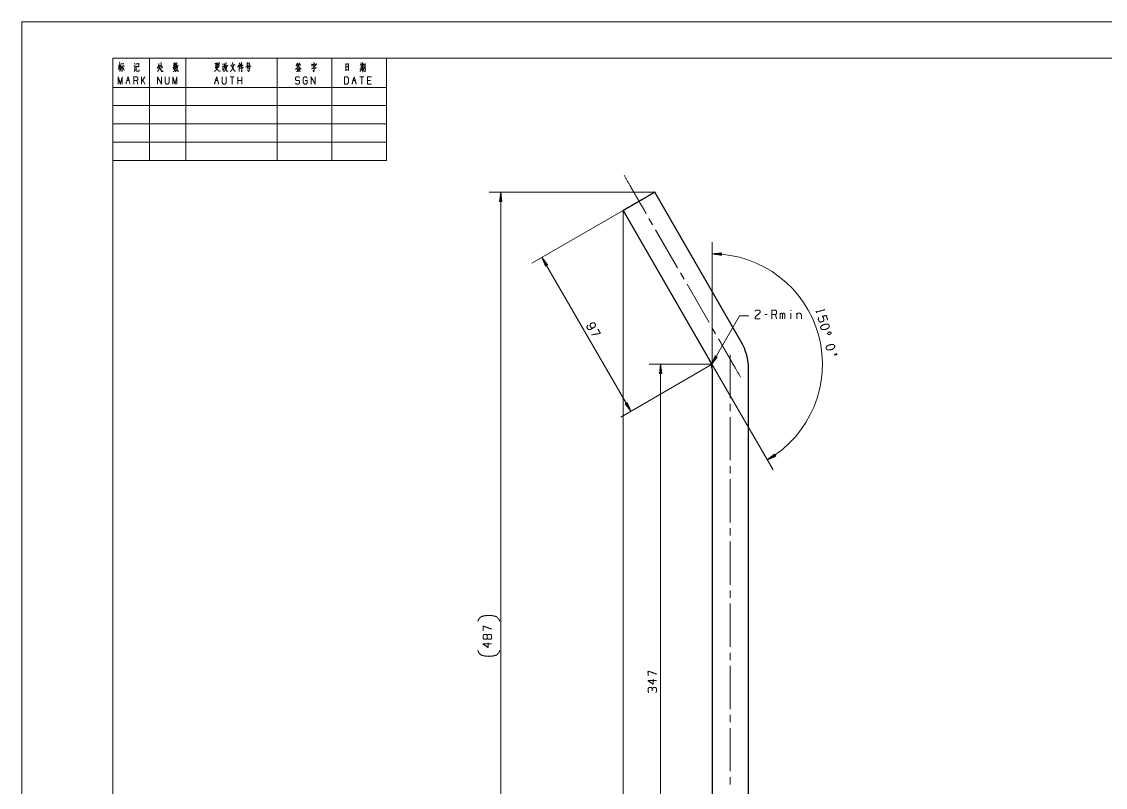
# Model space of a CAD drawing. Header units: millimetres. Extents: x 0 to 594, y 0 to 420.
# Drawn here: x 0 to 297, y 210.3 to 420 of the extents above; entities that cross this region are included whole.
import ezdxf

# ---------------------------------------------------------------- set-up
doc = ezdxf.new("R2010")
doc.units = ezdxf.units.MM
doc.layers.add('101', color=7, linetype='Continuous', true_color=0xffffff)

msp = doc.modelspace()

# ---------------------------------------------------------------- linework, layer by layer
at = {"layer": '101', "color": 133, "linetype": 'Continuous', "lineweight": 18}
for p, q in [((594, 420), (0, 420)), ((0, 420), (0, 0)), ((584, 410), (25, 410)), ((25, 410), (100, 410)), ((25, 410), (100, 410)), ((25, 410), (25, 10)), ((25, 410), (100, 410)), ((25, 410), (25, 382)), ((35, 410), (35, 382)), ((45, 410), (45, 382)), ((70, 410), (70, 382)), ((85, 410), (85, 382)), ((100, 410), (100, 382)), ((25, 402), (100, 402)), ((25, 397), (100, 397)), ((25, 392), (100, 392)), ((25, 387), (100, 387)), ((25, 382), (100, 382))]:
    msp.add_line(p, q, dxfattribs=at)
at = {"layer": '101', "color": 72, "linetype": 'Continuous', "lineweight": 18}
for p, q in [((26.76, 408.05), (26.54, 406.94)), ((26.56, 408.12), (27.17, 408.12)), ((26.88, 407.89), (27.1, 407.41)), ((27.3, 407.54), (27.07, 406.67)), ((27.76, 407.52), (28.07, 406.63)), ((30.93, 408.63), (31.06, 408.24)), ((31.33, 407.83), (31.42, 407.72)), ((41.53, 407.97), (42.32, 408.14)), ((42.44, 407.91), (42.98, 408.03)), ((53.37, 407.85), (53.89, 407.93)), ((55.11, 406.63), (55.56, 407.18)), ((75.44, 408.32), (75.87, 408.39)), ((75.54, 408.3), (75.65, 407.99)), ((76.03, 407.39), (75.56, 407.31)), ((76.01, 408.26), (76.54, 408.36)), ((76.17, 408.24), (76.3, 407.91)), ((92.76, 408.18), (93.62, 408.3)), ((93.04, 407.83), (93.3, 407.89)), ((93.05, 407.47), (93.28, 407.54)), ((93.8, 407.81), (94.05, 407.87)), ((28.86, 403.92), (29.41, 403.92)), ((30.85, 406.38), (31.12, 406.83)), ((31.81, 402.93), (31.53, 403.92)), ((33.79, 404.9), (32.82, 403.53)), ((32.82, 402.93), (32.82, 404.9)), ((33.79, 402.93), (33.23, 404.11)), ((53.13, 403.92), (53.69, 403.92)), ((58.21, 404.9), (57.1, 404.9)), ((57.65, 404.9), (57.65, 402.93)), ((59.22, 402.93), (59.22, 404.9)), ((60.33, 403.92), (59.22, 403.92)), ((60.33, 402.93), (60.33, 404.9)), ((90.84, 403.92), (91.4, 403.92)), ((93.8, 404.9), (92.68, 404.9)), ((93.24, 404.9), (93.24, 402.93)), ((95.64, 403.92), (94.81, 403.92)), ((204.31, 339.8), (203.64, 339.8)), ((206.92, 338.6), (206.59, 339.8)), ((207.86, 338.6), (207.86, 340.18)), ((210.81, 340.18), (210.81, 338.6)), ((212.41, 340.18), (212.41, 338.6)), ((217.78, 340.69), (217.88, 340.28))]:
    msp.add_line(p, q, dxfattribs=at)
at = {"layer": '101', "color": 22, "linetype": 'Continuous', "lineweight": 18}
for p, q in [((173.55, 373.3), (128.12, 373.3)), ((131.29, 373.3), (130.96, 370.76)), ((131.06, 370.76), (131.06, 371.56)), ((131.11, 370.76), (131.11, 371.95)), ((131.17, 370.76), (131.17, 372.34)), ((131.22, 370.76), (131.22, 372.72)), ((131.27, 370.76), (131.27, 373.11)), ((131.63, 370.76), (131.29, 373.3)), ((131.29, 373.3), (131.29, 130)), ((131.32, 370.76), (131.32, 373.11)), ((131.37, 370.76), (131.37, 372.72)), ((131.42, 370.76), (131.42, 372.34)), ((131.47, 370.76), (131.47, 371.95)), ((131.52, 370.76), (131.52, 371.56)), ((130.96, 370.76), (130.96, 370.79)), ((130.96, 370.76), (130.96, 370.79)), ((130.96, 370.76), (131.63, 370.76)), ((131.01, 370.76), (131.01, 371.18)), ((131.57, 370.76), (131.57, 371.18)), ((131.62, 370.76), (131.62, 370.79)), ((131.62, 370.76), (131.62, 370.79)), ((164.89, 368.3), (139.85, 353.84)), ((164.89, 368.3), (164.89, 97.54)), ((189.22, 324.82), (189.22, 359.58)), ((191.77, 356.69), (189.22, 356.41)), ((189.22, 356.41), (191.76, 356.02)), ((191.76, 356.38), (189.42, 356.43)), ((191.76, 356.43), (189.8, 356.47)), ((191.77, 356.48), (190.19, 356.51)), ((191.77, 356.53), (190.58, 356.55)), ((191.77, 356.58), (190.96, 356.6)), ((191.77, 356.63), (191.35, 356.64)), ((191.77, 356.68), (191.74, 356.68)), ((191.77, 356.68), (191.74, 356.68)), ((191.76, 356.02), (191.77, 356.69)), ((144.16, 353.4), (142.6, 355.43)), ((166.93, 313.29), (142.6, 355.43)), ((142.6, 355.43), (143.59, 353.06)), ((143.85, 353.22), (142.68, 355.25)), ((143.9, 353.24), (142.72, 355.28)), ((143.81, 353.19), (142.83, 354.89)), ((143.94, 353.27), (142.96, 354.97)), ((143.76, 353.17), (142.98, 354.53)), ((143.72, 353.14), (143.13, 354.17)), ((143.98, 353.3), (143.2, 354.66)), ((143.68, 353.12), (143.27, 353.81)), ((143.63, 353.09), (143.42, 353.45)), ((144.03, 353.32), (143.43, 354.35)), ((144.07, 353.35), (143.67, 354.04)), ((144.12, 353.37), (143.91, 353.73)), ((191.76, 356.33), (189.42, 356.38)), ((191.76, 356.28), (189.8, 356.32)), ((191.76, 356.23), (190.18, 356.26)), ((191.76, 356.17), (190.57, 356.2)), ((191.76, 356.12), (190.95, 356.14)), ((191.76, 356.07), (191.34, 356.08)), ((191.76, 356.02), (191.72, 356.02)), ((191.76, 356.02), (191.72, 356.02)), ((143.59, 353.07), (143.57, 353.09)), ((143.59, 353.07), (143.57, 353.09)), ((143.59, 353.06), (144.16, 353.4)), ((144.16, 353.4), (144.14, 353.42)), ((144.16, 353.4), (144.14, 353.42)), ((196.72, 339.41), (189.05, 326.11)), ((199.26, 339.41), (196.72, 339.41)), ((188.55, 327.32), (205.93, 297.21)), ((190.03, 328.48), (189.05, 326.11)), ((189.05, 326.11), (190.61, 328.15)), ((190.3, 328.33), (189.13, 326.29)), ((190.34, 328.3), (189.17, 326.27)), ((190.26, 328.35), (189.28, 326.65)), ((190.39, 328.28), (189.41, 326.58)), ((190.21, 328.38), (189.42, 327.01)), ((190.17, 328.4), (189.57, 327.37)), ((190.43, 328.25), (189.64, 326.89)), ((190.12, 328.43), (189.72, 327.73)), ((190.08, 328.45), (189.87, 328.09)), ((190.48, 328.22), (189.88, 327.19)), ((190.04, 328.48), (190.02, 328.45)), ((190.04, 328.48), (190.02, 328.45)), ((190.61, 328.15), (190.03, 328.48)), ((190.52, 328.2), (190.12, 327.5)), ((190.56, 328.17), (190.36, 327.81)), ((190.61, 328.15), (190.59, 328.12)), ((190.61, 328.15), (190.59, 328.12)), ((189.22, 326.16), (164.19, 311.7)), ((189.22, 326.16), (171.95, 326.16)), ((175.13, 326.16), (174.79, 323.62)), ((174.85, 323.62), (174.85, 324.04)), ((174.9, 323.62), (174.9, 324.42)), ((174.95, 323.62), (174.95, 324.81)), ((175, 323.62), (175, 325.19)), ((175.05, 323.62), (175.05, 325.58)), ((175.1, 323.62), (175.1, 325.97)), ((175.46, 323.62), (175.13, 326.16)), ((175.13, 326.16), (175.13, 152.5)), ((175.15, 323.62), (175.15, 325.97)), ((175.2, 323.62), (175.2, 325.58)), ((175.25, 323.62), (175.25, 325.19)), ((175.3, 323.62), (175.3, 324.81)), ((175.36, 323.62), (175.36, 324.42)), ((175.41, 323.62), (175.41, 324.04)), ((174.79, 323.62), (175.46, 323.62)), ((174.8, 323.62), (174.8, 323.65)), ((174.8, 323.62), (174.8, 323.65)), ((175.46, 323.62), (175.46, 323.65)), ((175.46, 323.62), (175.46, 323.65)), ((165.95, 315.66), (165.38, 315.32)), ((165.38, 315.33), (165.39, 315.3)), ((165.38, 315.33), (165.39, 315.3)), ((165.38, 315.32), (166.93, 313.29)), ((165.42, 315.35), (165.63, 314.99)), ((165.47, 315.38), (165.87, 314.68)), ((165.51, 315.4), (166.11, 314.37)), ((165.55, 315.43), (166.34, 314.06)), ((165.6, 315.45), (166.58, 313.75)), ((165.64, 315.48), (166.82, 313.45)), ((165.69, 315.5), (166.86, 313.47)), ((165.73, 315.53), (166.71, 313.83)), ((165.77, 315.55), (166.56, 314.19)), ((165.82, 315.58), (166.41, 314.55)), ((165.86, 315.6), (166.26, 314.91)), ((165.91, 315.63), (166.12, 315.27)), ((165.95, 315.66), (165.97, 315.63)), ((166.93, 313.29), (165.95, 315.66)), ((165.95, 315.66), (165.97, 315.63)), ((206.35, 301.57), (204.35, 299.96)), ((204.35, 299.96), (206.69, 300.99)), ((206.51, 301.3), (204.5, 300.09)), ((206.53, 301.26), (204.52, 300.04)), ((206.48, 301.35), (204.8, 300.33)), ((206.56, 301.22), (204.88, 300.2)), ((206.45, 301.39), (205.11, 300.57)), ((206.58, 301.17), (205.24, 300.36)), ((206.43, 301.43), (205.41, 300.82)), ((206.61, 301.13), (205.59, 300.51)), ((206.4, 301.48), (205.71, 301.06)), ((206.64, 301.08), (205.95, 300.67)), ((206.37, 301.52), (206.02, 301.3)), ((206.66, 301.04), (206.31, 300.83)), ((206.35, 301.56), (206.32, 301.55)), ((206.35, 301.56), (206.32, 301.55)), ((206.69, 300.99), (206.35, 301.57)), ((206.69, 301), (206.66, 300.98)), ((206.69, 301), (206.66, 300.98))]:
    msp.add_line(p, q, dxfattribs=at)
at = {"layer": '101', "color": 203, "linetype": 'Continuous', "lineweight": 25}
for p, q in [((197.21, 332.32), (173.55, 373.3)), ((164.89, 368.3), (188.55, 327.32)), ((189.22, 324.82), (189.22, 167.5)), ((199.22, 167.5), (199.22, 324.82))]:
    msp.add_line(p, q, dxfattribs=at)
at = {"layer": '101', "color": 151, "linetype": 'Continuous', "lineweight": 18}
for p, q in [((171.92, 366.12), (172.93, 364.38)), ((173.72, 363.01), (179.76, 352.55)), ((180.55, 351.18), (181.55, 349.44)), ((182.35, 348.07), (188.38, 337.61)), ((189.18, 336.24), (190.18, 334.5)), ((188.55, 327.32), (190.72, 323.56)), ((189.22, 324.82), (189.22, 329.16)), ((194.22, 315.3), (194.22, 313.3)), ((194.22, 311.71), (194.22, 299.86)), ((194.22, 298.27), (194.22, 296.26)), ((194.22, 294.67), (194.22, 282.82)), ((194.22, 281.23), (194.22, 279.23)), ((194.22, 277.64), (194.22, 265.78)), ((194.22, 264.2), (194.22, 262.19)), ((194.22, 260.6), (194.22, 248.75)), ((194.22, 247.16), (194.22, 245.16)), ((194.22, 243.57), (194.22, 231.71)), ((194.22, 230.13), (194.22, 228.12)), ((194.22, 226.53), (194.22, 214.68)), ((194.22, 213.09), (194.22, 211.09))]:
    msp.add_line(p, q, dxfattribs=at)
at = {"layer": '101', "color": 22, "linetype": 'Continuous', "lineweight": 18}
msp.add_arc((189.22, 326.16), 30.25, 300, 90, dxfattribs=at)
at = {"layer": '101', "color": 203, "linetype": 'Continuous', "lineweight": 25}
for radius in [15, 5]:
    msp.add_arc((184.22, 324.82), radius, 0, 30, dxfattribs=at)
at = {"layer": '101', "color": 72, "linetype": 'Continuous', "lineweight": 18}
for points, knots in [([(26.76, 408.82), (26.87, 408.7), (26.87, 406.36)], [0, 0, 0.064406, 1, 1]), ([(27.11, 407.83), (28.07, 407.83), (28.01, 407.99), (27.93, 407.85)], [0, 0, 0.737845, 0.874091, 1, 1]), ([(27.29, 408.45), (27.92, 408.45), (27.88, 408.57), (27.83, 408.49)], [0, 0, 0.736242, 0.890347, 1, 1]), ([(27.55, 407.83), (27.55, 406.4), (27.39, 406.48)], [0, 0, 0.88751, 1, 1]), ([(30.74, 407.89), (30.99, 407.89), (30.99, 408.01), (30.99, 406.56)], [0, 0, 0.136549, 0.20471, 1, 1]), ([(31.47, 408.45), (31.4, 408.39), (31.34, 408.45), (32.07, 408.45), (32.07, 408.63), (32.07, 407.54), (32.07, 407.72), (31.42, 407.72), (31.42, 406.58), (31.43, 406.5), (31.55, 406.46), (32.24, 406.46), (32.24, 406.77)], [0, 0, 0.017817, 0.03366, 0.169508, 0.204092, 0.407771, 0.442362, 0.564626, 0.775988, 0.791599, 0.814655, 0.942353, 1, 1]), ([(37.62, 408.59), (37.61, 408.47), (37.54, 408.05), (37.45, 407.76), (37.38, 407.56), (37.29, 407.35), (37.2, 407.18)], [0, 0, 0.084511, 0.368539, 0.57312, 0.721448, 0.873357, 1, 1]), ([(37.48, 407.85), (37.95, 407.93), (37.9, 407.97), (37.87, 407.79), (37.81, 407.52), (37.76, 407.35), (37.67, 407.12), (37.6, 406.94), (37.48, 406.73), (37.39, 406.56), (37.21, 406.32)], [0, 0, 0.202443, 0.228126, 0.308395, 0.425619, 0.500391, 0.604278, 0.689473, 0.790704, 0.870498, 1, 1]), ([(37.48, 407.56), (38.41, 406.38), (38.75, 406.4), (38.74, 406.4), (38.43, 406.42), (38.27, 406.56)], [0, 0, 0.63218, 0.773701, 0.779843, 0.909107, 1, 1]), ([(38.17, 408.8), (38.21, 408.7), (38.2, 408.59), (38.18, 406.87), (38.17, 406.98), (38.2, 407.21)], [0, 0, 0.049552, 0.095607, 0.852773, 0.898827, 1, 1]), ([(38.3, 407.91), (38.33, 407.89), (38.59, 407.56), (38.66, 407.43)], [0, 0, 0.059406, 0.761029, 1, 1]), ([(41.94, 407.99), (41.81, 407.76), (41.68, 407.56), (41.55, 407.39), (41.41, 407.25)], [0, 0, 0.287235, 0.555132, 0.786183, 1, 1]), ([(41.53, 407.06), (42.16, 407.21), (42.17, 407.39), (42.17, 407.31), (42.1, 407.06), (42, 406.79), (41.9, 406.58), (41.78, 406.46), (41.68, 406.34), (41.6, 406.27)], [0, 0, 0.304476, 0.392578, 0.431601, 0.553705, 0.689463, 0.798358, 0.878846, 0.954751, 1, 1]), ([(41.62, 408.55), (41.75, 408.32), (41.78, 408.18)], [0, 0, 0.640221, 1, 1]), ([(41.91, 407.41), (41.75, 406.83), (41.85, 406.79), (41.97, 406.75), (42.09, 406.69), (42.23, 406.61)], [0, 0, 0.529109, 0.626293, 0.735528, 0.852096, 1, 1]), ([(41.93, 408.82), (41.96, 408.68), (41.96, 407.54), (41.93, 407.68), (41.96, 407.81)], [0, 0, 0.094651, 0.82363, 0.91828, 1, 1]), ([(41.96, 407.95), (42.13, 407.83), (42.22, 407.72)], [0, 0, 0.613168, 1, 1]), ([(42.22, 408.68), (42.22, 408.57), (42.1, 408.1)], [0, 0, 0.174336, 1, 1]), ([(42.73, 407.91), (42.69, 407.56), (42.64, 407.31), (42.6, 407.1), (42.54, 406.92), (42.42, 406.67), (42.32, 406.48), (42.2, 406.32), (42.12, 406.23)], [0, 0, 0.194372, 0.33262, 0.448622, 0.555648, 0.706152, 0.822696, 0.933862, 1, 1]), ([(42.53, 408.86), (42.53, 408.74), (42.51, 408.51), (42.47, 408.22), (42.42, 407.91), (42.37, 407.66), (42.29, 407.43), (42.28, 407.37)], [0, 0, 0.081852, 0.232243, 0.425429, 0.632123, 0.800313, 0.957953, 1, 1]), ([(42.41, 407.64), (42.44, 407.6), (42.58, 407.02), (42.69, 406.75), (42.79, 406.46), (42.82, 406.4), (43.04, 406.42), (42.82, 406.44), (42.75, 406.56)], [0, 0, 0.026711, 0.341735, 0.493488, 0.655468, 0.691644, 0.807842, 0.92404, 1, 1]), ([(53.63, 408.59), (53.61, 407.93), (53.6, 407.6), (53.59, 407.41), (53.57, 407.31), (53.56, 407.18), (53.51, 407.06), (53.47, 406.96), (53.34, 406.77), (53.19, 406.61), (53.09, 406.54), (52.88, 406.42), (52.84, 406.4)], [0, 0, 0.263781, 0.39576, 0.470168, 0.511774, 0.561574, 0.614015, 0.658781, 0.749609, 0.837597, 0.885288, 0.980674, 1, 1]), ([(52.96, 408.57), (53.01, 408.53), (53.04, 408.55), (54.3, 408.7), (54.26, 408.72), (54.11, 408.68)], [0, 0, 0.045515, 0.068267, 0.872618, 0.903439, 1, 1]), ([(53.01, 407.35), (53.09, 407.35), (53.37, 407.12), (53.6, 406.92), (53.82, 406.73), (54.1, 406.46), (54.42, 406.5), (54.11, 406.46), (54.01, 406.54)], [0, 0, 0.033469, 0.197844, 0.340784, 0.472463, 0.64945, 0.79792, 0.939754, 1, 1]), ([(53.19, 408.34), (53.23, 408.16), (53.23, 407.41), (53.22, 407.45), (54.08, 407.6), (54, 407.6), (54.08, 408.39), (54.11, 408.32), (54.07, 408.28), (53.23, 408.18)], [0, 0, 0.051657, 0.252797, 0.264655, 0.500968, 0.524668, 0.738296, 0.756835, 0.773119, 1, 1]), ([(55.08, 408.32), (55.66, 408.43), (55.6, 408.49), (55.53, 407.76), (55.6, 407.76), (55.17, 407.68), (55.14, 407.87), (55.17, 407.64), (55.15, 406.71)], [0, 0, 0.181367, 0.207402, 0.429562, 0.451886, 0.588195, 0.645737, 0.715778, 1, 1]), ([(56.18, 407.87), (56.18, 407.74), (56.12, 407.41), (56.06, 407.23), (56, 407.06), (55.93, 406.92), (55.84, 406.77), (55.74, 406.63), (55.5, 406.42), (55.33, 406.34)], [0, 0, 0.067224, 0.249297, 0.354995, 0.450078, 0.537949, 0.629663, 0.725721, 0.894897, 1, 1]), ([(56.04, 408.8), (56.01, 408.55), (55.93, 408.22), (55.81, 407.87), (55.72, 407.64), (55.66, 407.47), (55.6, 407.33)], [0, 0, 0.162468, 0.38501, 0.62589, 0.784405, 0.898495, 1, 1]), ([(55.74, 407.56), (55.78, 407.54), (56.23, 406.42), (56.51, 406.4), (56.25, 406.46), (56.18, 406.58)], [0, 0, 0.024913, 0.64401, 0.787109, 0.926007, 1, 1]), ([(55.81, 407.83), (56.47, 407.95), (56.39, 407.97), (56.28, 407.93)], [0, 0, 0.769974, 0.857334, 1, 1]), ([(58.08, 408.07), (58.08, 407.95), (58, 407.66), (57.93, 407.43), (57.84, 407.18), (57.71, 406.98), (57.7, 406.94), (57.61, 406.83), (57.51, 406.69), (57.37, 406.56), (57.26, 406.44), (57.13, 406.34)], [0, 0, 0.060656, 0.206644, 0.323462, 0.452151, 0.571984, 0.593423, 0.659723, 0.746397, 0.834814, 0.918176, 1, 1]), ([(57.21, 408.03), (58.49, 408.18), (58.4, 408.2), (58.31, 408.16)], [0, 0, 0.872483, 0.933909, 1, 1]), ([(57.54, 407.81), (57.59, 407.76), (58.3, 406.5), (58.62, 406.44), (58.31, 406.52), (58.21, 406.65)], [0, 0, 0.03086, 0.652651, 0.793753, 0.930721, 1, 1]), ([(57.76, 408.78), (57.86, 408.59), (57.9, 408.47), (57.93, 408.34)], [0, 0, 0.450463, 0.729648, 1, 1]), ([(59.74, 408.74), (59.67, 408.47), (59.57, 408.22), (59.45, 407.99), (59.34, 407.81), (59.19, 407.6)], [0, 0, 0.218379, 0.42875, 0.629232, 0.801507, 1, 1]), ([(59.57, 408.16), (59.58, 406.92), (59.58, 406.32), (59.57, 406.44), (59.58, 406.67)], [0, 0, 0.565701, 0.839109, 0.896079, 1, 1]), ([(59.76, 407.25), (60.8, 407.45), (60.73, 407.47), (60.59, 407.41)], [0, 0, 0.826987, 0.886337, 1, 1]), ([(59.99, 408.47), (59.95, 408.14), (59.89, 407.85), (59.83, 407.64), (59.79, 407.52)], [0, 0, 0.342096, 0.644844, 0.865119, 1, 1]), ([(59.99, 407.89), (60.67, 408.07), (60.59, 408.07), (60.48, 408.01)], [0, 0, 0.772504, 0.853435, 1, 1]), ([(60.27, 408.82), (60.32, 408.74), (60.29, 408.78), (60.3, 406.29), (60.29, 406.48), (60.3, 406.79)], [0, 0, 0.029981, 0.046195, 0.84079, 0.900562, 1, 1]), ([(61.37, 407.62), (61.56, 407.62), (61.94, 407.66), (62.88, 407.81), (62.77, 407.83), (62.63, 407.79)], [0, 0, 0.107041, 0.322391, 0.855633, 0.914432, 1, 1]), ([(61.76, 408.82), (61.82, 408.57), (61.82, 407.85), (61.82, 408.03), (62.53, 408.14), (62.41, 408.14), (62.44, 408.65), (62.45, 408.74), (62.48, 408.68), (62.38, 408.65), (61.82, 408.57)], [0, 0, 0.076621, 0.294125, 0.350049, 0.563216, 0.598365, 0.753974, 0.779219, 0.799828, 0.831204, 1, 1]), ([(61.93, 407.66), (61.82, 407.16), (61.79, 407.25), (62.57, 407.37), (62.53, 407.45), (62.53, 407.37), (62.44, 407.02), (62.38, 406.79), (62.31, 406.61), (62.25, 406.46), (62.2, 406.36), (62.17, 406.34), (61.91, 406.81), (62.19, 406.38)], [0, 0, 0.136367, 0.159969, 0.37115, 0.396347, 0.418609, 0.516112, 0.579319, 0.633135, 0.675148, 0.705367, 0.715007, 0.861282, 1, 1]), ([(75.84, 408.05), (75.82, 407.95), (75.59, 407.58), (75.57, 407.54), (75.46, 407.35), (75.25, 407.12), (75.05, 406.92)], [0, 0, 0.074324, 0.3873, 0.418544, 0.575019, 0.792866, 1, 1]), ([(75.56, 408.74), (75.54, 408.59), (75.43, 408.28), (75.32, 408.03), (75.21, 407.83)], [0, 0, 0.148004, 0.485247, 0.758325, 1, 1]), ([(75.5, 407.02), (75.57, 406.75), (75.57, 406.63), (75.56, 406.79)], [0, 0, 0.489861, 0.707985, 1, 1]), ([(75.78, 407.18), (75.84, 406.87), (75.81, 406.71), (75.81, 406.94)], [0, 0, 0.443846, 0.68011, 1, 1]), ([(75.81, 407.91), (76.39, 407.12), (76.63, 407.12), (76.39, 407.14), (76.28, 407.29)], [0, 0, 0.599326, 0.74245, 0.886132, 1, 1]), ([(76.1, 408.74), (76.11, 408.63), (75.94, 408.05)], [0, 0, 0.147214, 1, 1]), ([(76.14, 407.16), (76.14, 407.02), (75.97, 406.44)], [0, 0, 0.193066, 1, 1]), ([(79.39, 407.16), (80.77, 407.35), (80.68, 407.37), (80.47, 407.31)], [0, 0, 0.820207, 0.87351, 1, 1]), ([(79.54, 408.49), (79.54, 408.26), (79.52, 408.1), (79.49, 407.97), (79.46, 407.87)], [0, 0, 0.361961, 0.626178, 0.82906, 1, 1]), ([(79.54, 408.24), (80.77, 408.39), (80.75, 408.43), (80.56, 408.01)], [0, 0, 0.712489, 0.737753, 1, 1]), ([(79.68, 407.83), (80.45, 407.93), (80.4, 407.99), (80.11, 407.47)], [0, 0, 0.533862, 0.586724, 1, 1]), ([(80.06, 407.62), (80.09, 407.52), (80.12, 407.39), (80.14, 407.18), (80.14, 406.75), (80.12, 406.61), (80.09, 406.4), (80.05, 406.27), (79.83, 406.63), (80.06, 406.32)], [0, 0, 0.049614, 0.1085, 0.204239, 0.404797, 0.47199, 0.568442, 0.629214, 0.820569, 1, 1]), ([(79.98, 408.84), (80.08, 408.72), (80.12, 408.61), (80.15, 408.45)], [0, 0, 0.364582, 0.619227, 1, 1]), ([(88.81, 408.55), (88.84, 408.34), (88.85, 407.89), (88.87, 407.41), (88.87, 407.02), (88.87, 406.58), (88.87, 406.73), (89.44, 406.85), (89.55, 406.71), (89.58, 406.89), (89.58, 407.14), (89.6, 407.62), (89.61, 408.12), (89.61, 408.53), (89.63, 408.47), (88.85, 408.32)], [0, 0, 0.037589, 0.11951, 0.205161, 0.275875, 0.354037, 0.380091, 0.485119, 0.518615, 0.552521, 0.597188, 0.682831, 0.772197, 0.846642, 0.85812, 1, 1]), ([(88.87, 407.58), (89.44, 407.7), (89.38, 407.72), (89.25, 407.64)], [0, 0, 0.728515, 0.80596, 1, 1]), ([(92.71, 407), (93.62, 407.16), (93.58, 407.18), (93.52, 407.12)], [0, 0, 0.873261, 0.919205, 1, 1]), ([(92.99, 408.74), (93.02, 408.61), (93.02, 407.06)], [0, 0, 0.075966, 1, 1]), ([(93.28, 406.94), (93.45, 406.69), (93.45, 406.58), (93.39, 406.77)], [0, 0, 0.497711, 0.671692, 1, 1]), ([(93.4, 408.86), (93.43, 408.74), (93.39, 407.12)], [0, 0, 0.07321, 1, 1]), ([(93.74, 408.57), (93.78, 408.34), (93.78, 407.89), (93.77, 407.39), (93.74, 407.08), (93.67, 406.75), (93.58, 406.54), (93.42, 406.23)], [0, 0, 0.096226, 0.28518, 0.49143, 0.620829, 0.761583, 0.854883, 1, 1]), ([(93.77, 407.27), (93.8, 407.27), (94.03, 407.33)], [0, 0, 0.107795, 1, 1]), ([(93.78, 408.32), (94.22, 408.43), (94.18, 408.49), (94.18, 407.81), (94.19, 406.87), (94.18, 406.52), (94.16, 406.32), (94.15, 406.25), (93.93, 406.52), (94.13, 406.34)], [0, 0, 0.13308, 0.155516, 0.357036, 0.631879, 0.735784, 0.797016, 0.815837, 0.918298, 1, 1]), ([(26.46, 402.93), (26.46, 404.9), (27.01, 402.93), (27.57, 404.9), (27.57, 402.93)], [0, 0, 0.245192, 0.5, 0.754808, 1, 1]), ([(30.7, 402.93), (30.7, 404.9), (31.53, 404.9), (31.81, 404.71), (31.81, 404.11), (31.53, 403.92), (30.7, 403.92)], [0, 0, 0.400953, 0.571036, 0.639282, 0.761671, 0.829917, 1, 1]), ([(37.2, 402.93), (37.2, 404.9), (38.31, 402.93), (38.31, 404.9)], [0, 0, 0.317574, 0.682426, 1, 1]), ([(39.32, 404.9), (39.32, 403.32), (39.59, 402.93), (40.14, 402.93), (40.43, 403.32), (40.43, 404.9)], [0, 0, 0.337148, 0.438599, 0.557781, 0.662852, 1, 1]), ([(41.44, 402.93), (41.44, 404.9), (42, 402.93), (42.56, 404.9), (42.56, 402.93)], [0, 0, 0.245192, 0.5, 0.754808, 1, 1]), ([(54.98, 404.9), (54.98, 403.32), (55.24, 402.93), (55.79, 402.93), (56.09, 403.32), (56.09, 404.9)], [0, 0, 0.337148, 0.438599, 0.557781, 0.662852, 1, 1]), ([(75.05, 403.12), (75.32, 402.93), (75.89, 402.93), (76.17, 403.14), (76.17, 403.72), (75.89, 403.92), (75.34, 403.92), (75.05, 404.11), (75.05, 404.71), (75.34, 404.9), (75.89, 404.9), (76.17, 404.71)], [0, 0, 0.068034, 0.184053, 0.254517, 0.372333, 0.442796, 0.555841, 0.62637, 0.748388, 0.818918, 0.931962, 1, 1]), ([(75.31, 406.38), (76.42, 406.48), (76.35, 406.48), (76.19, 406.46)], [0, 0, 0.825892, 0.879993, 1, 1]), ([(77.74, 403.92), (78.29, 403.92), (78.29, 403.32), (78.02, 402.93), (77.45, 402.93), (77.17, 403.32), (77.17, 404.5), (77.46, 404.9), (78, 404.9), (78.28, 404.5)], [0, 0, 0.103295, 0.21479, 0.304259, 0.410272, 0.49974, 0.718891, 0.809955, 0.910532, 1, 1]), ([(79.3, 402.93), (79.3, 404.9), (80.42, 402.93), (80.42, 404.9)], [0, 0, 0.317574, 0.682426, 1, 1]), ([(88.44, 402.93), (89.26, 402.93), (89.55, 403.32), (89.55, 404.5), (89.26, 404.9), (88.44, 404.9), (88.44, 402.93)], [0, 0, 0.142135, 0.227163, 0.431787, 0.516815, 0.65895, 1, 1]), ([(90.56, 402.93), (91.12, 404.9), (91.68, 402.93)], [0, 0, 0.5, 1, 1]), ([(93.05, 406.87), (93.04, 406.77), (92.92, 406.56), (92.82, 406.42), (92.71, 406.32)], [0, 0, 0.157105, 0.514468, 0.781135, 1, 1]), ([(95.92, 402.93), (94.81, 402.93), (94.81, 404.9), (95.92, 404.9)], [0, 0, 0.265389, 0.734611, 1, 1]), ([(201.03, 340.75), (201.35, 340.98), (202.04, 340.98), (202.37, 340.75), (202.37, 340.28), (201.01, 339.08), (201.03, 338.6), (202.37, 338.6)], [0, 0, 0.069694, 0.192977, 0.265275, 0.350226, 0.674741, 0.75975, 1, 1]), ([(205.58, 338.6), (205.58, 340.98), (206.59, 340.98), (206.92, 340.75), (206.92, 340.03), (206.59, 339.8), (205.58, 339.8)], [0, 0, 0.40095, 0.571033, 0.639277, 0.761673, 0.829918, 1, 1]), ([(207.86, 339.7), (207.91, 339.98), (208.09, 340.15), (208.28, 340.15), (208.46, 339.98), (208.53, 339.7), (208.53, 338.6)], [0, 0, 0.11888, 0.224458, 0.306986, 0.412564, 0.533089, 1, 1]), ([(208.53, 339.7), (208.58, 339.98), (208.76, 340.15), (208.97, 340.15), (209.13, 339.98), (209.2, 339.7), (209.2, 338.6)], [0, 0, 0.118606, 0.22394, 0.313763, 0.413918, 0.534165, 1, 1]), ([(210.81, 340.83), (210.84, 340.93), (210.81, 341), (210.77, 340.93), (210.81, 340.83)], [0, 0, 0.280614, 0.5, 0.719386, 1, 1]), ([(212.41, 339.58), (212.52, 339.88), (212.71, 340.1), (212.96, 340.18), (213.19, 340.18), (213.44, 340.1), (213.63, 339.88), (213.74, 339.58), (213.74, 338.6)], [0, 0, 0.107751, 0.208451, 0.296012, 0.373822, 0.461383, 0.562082, 0.669831, 1, 1]), ([(219.89, 341.18), (220.12, 341.1), (217.83, 340.48)], [0, 0, 0.093492, 1, 1]), ([(218.46, 339.01), (218.33, 338.62), (218.51, 337.96), (218.81, 337.69), (219.73, 337.94), (219.88, 338.33), (219.7, 338.99), (219.4, 339.26), (220.53, 339.56), (220.89, 338.25)], [0, 0, 0.062227, 0.168344, 0.230572, 0.376816, 0.441266, 0.547382, 0.609611, 0.790491, 1, 1]), ([(155.16, 336.83), (154.9, 336.31), (155.25, 335.72), (155.83, 335.66), (157.06, 336.38), (157.31, 336.9), (156.96, 337.5), (156.39, 337.54), (155.97, 337.32), (155.73, 336.79), (156.07, 336.19), (156.65, 336.14)], [0, 0, 0.076856, 0.169523, 0.247727, 0.439294, 0.517498, 0.610166, 0.687022, 0.750924, 0.829125, 0.921796, 1, 1]), ([(156.13, 334.19), (158.61, 334.64), (157.94, 335.8)], [0, 0, 0.652469, 1, 1]), ([(219.05, 335.93), (219.38, 335.67), (220.1, 335.68), (220.56, 335.8), (221.21, 336.16), (221.34, 336.54), (221.26, 336.87), (220.95, 337.14), (220.21, 337.12), (219.75, 336.98), (219.12, 336.64), (218.96, 336.25), (219.05, 335.93)], [0, 0, 0.067525, 0.183972, 0.260586, 0.380945, 0.446142, 0.500307, 0.565505, 0.685864, 0.762529, 0.87831, 0.945835, 1, 1]), ([(220.87, 334.65), (220.93, 334.42), (221.3, 334.3), (221.61, 334.39), (221.87, 334.68), (221.81, 334.9), (221.44, 335.04), (221.12, 334.95), (220.87, 334.65)], [0, 0, 0.085679, 0.230394, 0.351582, 0.496295, 0.581974, 0.730392, 0.85158, 1, 1]), ([(220.54, 330.36), (220.87, 330.1), (221.59, 330.11), (222.05, 330.23), (222.71, 330.59), (222.84, 330.97), (222.75, 331.3), (222.45, 331.56), (221.7, 331.55), (221.25, 331.41), (220.61, 331.07), (220.46, 330.68), (220.54, 330.36)], [0, 0, 0.067526, 0.183969, 0.260583, 0.380943, 0.44614, 0.500305, 0.565504, 0.685863, 0.762527, 0.878309, 0.945835, 1, 1]), ([(222.71, 328.75), (223.34, 329.1), (223.43, 328.77), (222.71, 328.75)], [0, 0, 0.406596, 0.595723, 1, 1]), ([(131.03, 255.77), (130.78, 256.4), (130.15, 257.02), (129.34, 257.27), (128.59, 257.34), (128.03, 257.4), (127.47, 257.34), (126.72, 257.27), (125.9, 257.02), (125.28, 256.4), (125.03, 255.77)], [0, 0, 0.09034, 0.20896, 0.323044, 0.424046, 0.500001, 0.575954, 0.676956, 0.79104, 0.90966, 1, 1]), ([(128.81, 253.62), (126.44, 254.47), (126.44, 253.12)], [0, 0, 0.652471, 1, 1]), ([(127.86, 249.91), (127.86, 248.57), (126.44, 249.58), (128.81, 249.58)], [0, 0, 0.245869, 0.565294, 1, 1]), ([(127.61, 251.16), (127.39, 250.85), (126.66, 250.85), (126.44, 251.16), (126.44, 251.85), (126.66, 252.19), (127.39, 252.19), (127.61, 251.85), (127.61, 251.16), (127.86, 250.83), (128.56, 250.83), (128.81, 251.16), (128.81, 251.85), (128.59, 252.19), (127.86, 252.19), (127.61, 251.85)], [0, 0, 0.047572, 0.136084, 0.183657, 0.267815, 0.317165, 0.405677, 0.455027, 0.539185, 0.590297, 0.675757, 0.726868, 0.811027, 0.860377, 0.948888, 1, 1]), ([(131.03, 247.78), (130.78, 247.16), (130.15, 246.53), (129.34, 246.28), (128.59, 246.22), (128.03, 246.16), (127.47, 246.22), (126.72, 246.28), (125.9, 246.53), (125.28, 247.16), (125.03, 247.78)], [0, 0, 0.090338, 0.208958, 0.323043, 0.424045, 0.500001, 0.575955, 0.676957, 0.791042, 0.909662, 1, 1]), ([(174.03, 241.3), (171.66, 242.15), (171.66, 240.8)], [0, 0, 0.65247, 1, 1]), ([(173.08, 239.87), (173.08, 238.53), (171.66, 239.53), (174.03, 239.53)], [0, 0, 0.245869, 0.565296, 1, 1]), ([(172.83, 237.26), (172.61, 237.59), (171.88, 237.59), (171.66, 237.26), (171.66, 236.57), (171.88, 236.23)], [0, 0, 0.153877, 0.429855, 0.583732, 0.846129, 1, 1]), ([(173.81, 236.25), (174.03, 236.57), (174.03, 237.26), (173.81, 237.59), (173.08, 237.59), (172.83, 237.26), (172.83, 236.74)], [0, 0, 0.124118, 0.343686, 0.472447, 0.703376, 0.836733, 1, 1])]:
    msp.add_open_spline(points, degree=1, knots=knots, dxfattribs=at)
for points in [[(28.58, 402.93), (29.13, 404.9), (29.69, 402.93)], [(52.85, 402.93), (53.41, 404.9), (53.97, 402.93)]]:
    msp.add_open_spline(points, degree=1, dxfattribs=at)
at = {"layer": '101', "color": 151, "linetype": 'Continuous', "lineweight": 18}
for points, knots in [([(165.1, 377.95), (166.68, 375.2), (171.13, 367.49)], [0, 0, 0.263015, 1, 1]), ([(190.98, 333.12), (195.42, 325.42), (197.01, 322.67)], [0, 0, 0.736984, 1, 1]), ([(194.22, 328.74), (194.22, 327.16), (194.22, 316.89)], [0, 0, 0.133925, 1, 1])]:
    msp.add_open_spline(points, degree=1, knots=knots, dxfattribs=at)
at = {"layer": '101', "color": 203, "linetype": 'Continuous', "lineweight": 25}
msp.add_open_spline([(173.55, 373.3), (173.46, 373.25), (172.73, 372.82), (172.12, 372.47), (170.56, 371.57), (168.77, 370.54), (167.06, 369.55), (165.72, 368.78), (165.27, 368.52), (164.89, 368.3)], degree=1, knots=[0, 0, 0.010924, 0.09549, 0.165433, 0.34549, 0.552262, 0.749998, 0.904507, 0.956772, 1, 1], dxfattribs=at)

doc.saveas('drawing.dxf')
